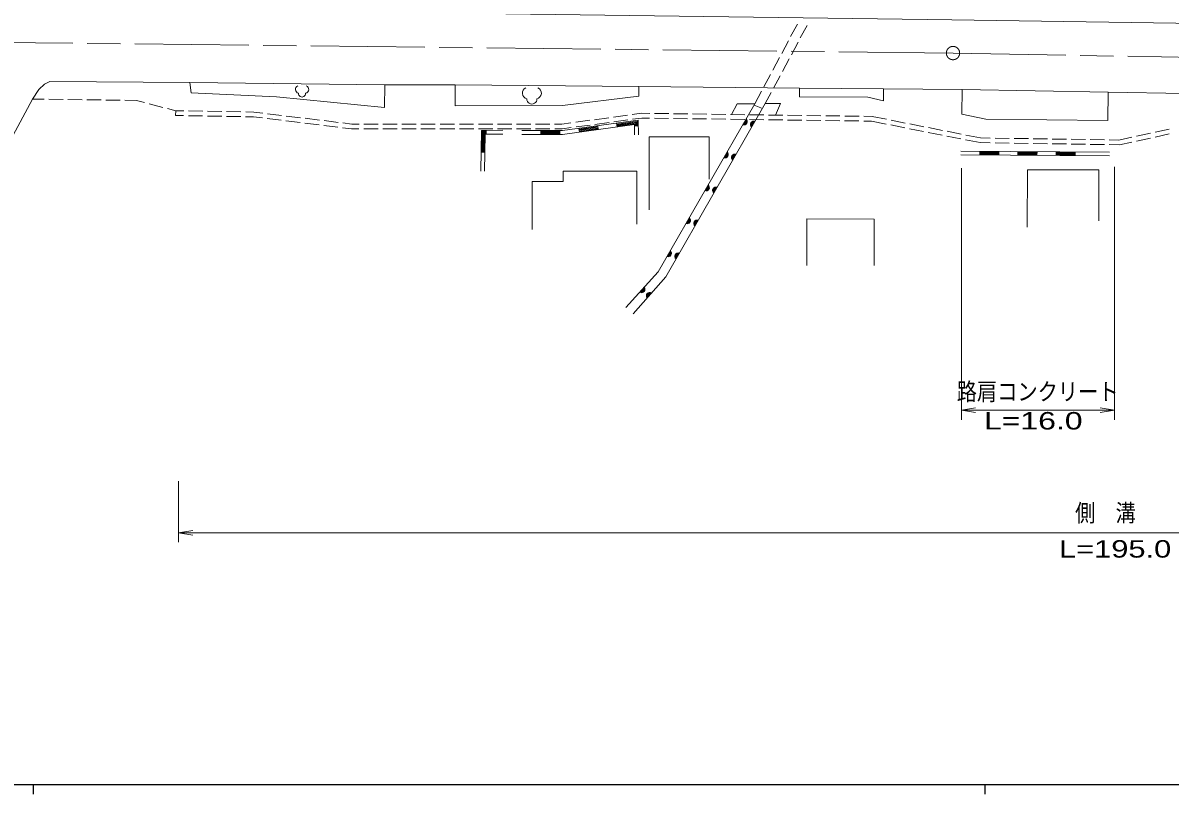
# Model space of a CAD drawing. Units: millimetres, scale not verified. Extents: x 40000 to 680000, y 20000 to 380000.
# Drawn here: x 166908 to 287454, y 204000 to 285094 of the extents above; entities that cross this region are included whole.
import ezdxf
from ezdxf.enums import TextEntityAlignment as Align

# ---------------------------------------------------------------- set-up
doc = ezdxf.new("R2010")
doc.units = ezdxf.units.MM
doc.header["$LTSCALE"] = 1000
doc.linetypes.add('CHAIN', pattern=[18.5, 12, -1.5, 3.5, -1.5])
for name, color, linetype, lineweight in [('M-BMK', 2, 'CHAIN', 13), ('M-STR-HTXT', 7, 'Continuous', 13), ('M-TTL-BAND', 7, 'Continuous', 25), ('M-WORK', 1, 'Continuous', 13)]:
    doc.layers.add(name, color=color, linetype=linetype, lineweight=lineweight)
doc.styles.add('ＭＳ Ｐゴシック', font='')
doc.styles.get('ＭＳ Ｐゴシック').set_extended_font_data('MS PGothic')

# ---------------------------------------------------------------- blocks, each defined once
blk = doc.blocks.new('open_arrow')
at = {"color": 0, "linetype": 'Continuous', "lineweight": -2}
blk.add_lwpolyline([(7.5, 1.25), (0, 0), (7.5, -1.25)], dxfattribs=at)

msp = doc.modelspace()

# ---------------------------------------------------------------- linework, layer by layer
at = {"layer": 'M-BMK'}
msp.add_line((264645, 281924), (162838, 283059), dxfattribs=at)
msp.add_lwpolyline([(365591, 280334), (331480, 280780), (295010, 281359), (264645, 281924)], dxfattribs=at)
msp.add_circle((264645, 281924), 700, dxfattribs=at)
at = {"layer": 'M-STR-HTXT'}
for p, q in [((265523, 269807), (265523, 243360)), ((281611, 269972), (281611, 243360)), ((265523, 244360), (281611, 244360)), ((183250, 236895), (183250, 230482)), ((183250, 231482), (378079, 231482))]:
    msp.add_line(p, q, dxfattribs=at)
at = {"layer": 'M-TTL-BAND'}
for p, q in [((40000, 205000), (579000, 205000)), ((168000, 205000), (168000, 204000)), ((268000, 205000), (268000, 204000))]:
    msp.add_line(p, q, dxfattribs=at)
at = {"layer": 'M-WORK'}
for p, q in [((247585, 283653), (248291, 284977)), ((249307, 284837), (248600, 283514)), ((246644, 281889), (247350, 283212)), ((248364, 283073), (247657, 281751)), ((245703, 280124), (246409, 281448)), ((247421, 281310), (246714, 279987)), ((244761, 278360), (245467, 279683)), ((246478, 279546), (245770, 278223)), ((243817, 276589), (244526, 277918)), ((245535, 277783), (244922, 276638)), ((167920, 277087), (169130, 277071)), ((169630, 277065), (171130, 277046)), ((171630, 277039), (173129, 277020)), ((173629, 277014), (175129, 276995)), ((175629, 276988), (177129, 276969)), ((177629, 276962), (178839, 276947)), ((178839, 276947), (179693, 276721)), ((180176, 276593), (181626, 276209)), ((182110, 276081), (182964, 275855)), ((244617, 276106), (243738, 276452)), ((182964, 275855), (182956, 275355)), ((182956, 275355), (183793, 275342)), ((182964, 275855), (183815, 275841)), ((184293, 275333), (185793, 275309)), ((184315, 275833), (185814, 275809)), ((186293, 275301), (187793, 275277)), ((186314, 275801), (187814, 275777)), ((188293, 275269), (189793, 275245)), ((188314, 275769), (189814, 275744)), ((190293, 275236), (191130, 275223)), ((190314, 275736), (191164, 275722)), ((191130, 275223), (192069, 275108)), ((191164, 275722), (192102, 275608)), ((192565, 275048), (194054, 274866)), ((192598, 275547), (194087, 275366)), ((194583, 275305), (196072, 275123)), ((196569, 275063), (198057, 274881)), ((223598, 273771), (231577, 274855)), ((224996, 274651), (226482, 274854)), ((226977, 274921), (228463, 275124)), ((228959, 275192), (230445, 275394)), ((228991, 274691), (230477, 274894)), ((230941, 275462), (231897, 275592)), ((230973, 274962), (231928, 275092)), ((231577, 274855), (231590, 273337)), ((231897, 275592), (232770, 275580)), ((231928, 275092), (232759, 275081)), ((233259, 275074), (234759, 275053)), ((233270, 275574), (234770, 275553)), ((235259, 275046), (236759, 275026)), ((235270, 275546), (236770, 275526)), ((237259, 275019), (238758, 274999)), ((237270, 275519), (238769, 275499)), ((239258, 274992), (240758, 274972)), ((239269, 275492), (240769, 275471)), ((241258, 274965), (242758, 274944)), ((241269, 275465), (242769, 275444)), ((243258, 274937), (244758, 274917)), ((243269, 275437), (244769, 275417)), ((245258, 274910), (246758, 274890)), ((245269, 275410), (246769, 275390)), ((247258, 274883), (248758, 274862)), ((247269, 275383), (248768, 275362)), ((249257, 274856), (250757, 274835)), ((249268, 275356), (250768, 275335)), ((251268, 275328), (252768, 275308)), ((253268, 275301), (254768, 275281)), ((255268, 275274), (256140, 275262)), ((256140, 275262), (257671, 274959)), ((258161, 274861), (259633, 274570)), ((194551, 274805), (196040, 274624)), ((196536, 274563), (198025, 274381)), ((198521, 274321), (200010, 274139)), ((198554, 274820), (200043, 274639)), ((200506, 274078), (201446, 273964)), ((200539, 274578), (201477, 274464)), ((201446, 273964), (202221, 273962)), ((201477, 274464), (202237, 274462)), ((202721, 273961), (204221, 273958)), ((202737, 274461), (204237, 274458)), ((204721, 273957), (206221, 273954)), ((204737, 274457), (206237, 274454)), ((206721, 273953), (208221, 273950)), ((206737, 274453), (208237, 274449)), ((208721, 273948), (210221, 273945)), ((208737, 274448), (210237, 274445)), ((210721, 273944), (211497, 273943)), ((210737, 274444), (211497, 274443)), ((211497, 274443), (212270, 274443)), ((211497, 273943), (212287, 273943)), ((212770, 274444), (214270, 274445)), ((212787, 273944), (214287, 273945)), ((214770, 274445), (216270, 274447)), ((214787, 273945), (216287, 273947)), ((215024, 269500), (215099, 273794)), ((215099, 273794), (217349, 273804)), ((215139, 271498), (215177, 273715)), ((215587, 273716), (215177, 273715)), ((215587, 273796), (215588, 273396)), ((216770, 274447), (218270, 274449)), ((216787, 273947), (218287, 273949)), ((218770, 274449), (220270, 274450)), ((218787, 273949), (220287, 273950)), ((219341, 273771), (223598, 273771)), ((220770, 274451), (222270, 274452)), ((220787, 273951), (222287, 273952)), ((221341, 273771), (221341, 273371)), ((221341, 273691), (223341, 273691)), ((222770, 274452), (223543, 274453)), ((222787, 273952), (223577, 273953)), ((223341, 273371), (223341, 273771)), ((223543, 274453), (224500, 274584)), ((223577, 273953), (224532, 274083)), ((223625, 273371), (231181, 274398)), ((225028, 274151), (226514, 274354)), ((225325, 274006), (225379, 273609)), ((225336, 273927), (227318, 274196)), ((225347, 273847), (227329, 274117)), ((225358, 273768), (227340, 274037)), ((225369, 273689), (227350, 273958)), ((227010, 274421), (228496, 274624)), ((227361, 273879), (227307, 274275)), ((229289, 274545), (229343, 274148)), ((229300, 274465), (231498, 274764)), ((231419, 274672), (229311, 274386)), ((229321, 274307), (231339, 274581)), ((231260, 274489), (229332, 274227)), ((231181, 274398), (231190, 273333)), ((231582, 274256), (231182, 274253)), ((231260, 274489), (231262, 274254)), ((231342, 274254), (231339, 274581)), ((231419, 274672), (231422, 274255)), ((231502, 274256), (231498, 274764)), ((251257, 274828), (252757, 274808)), ((253257, 274801), (254757, 274781)), ((255257, 274774), (256088, 274763)), ((256088, 274763), (257618, 274459)), ((258109, 274362), (259580, 274070)), ((260071, 273973), (261542, 273682)), ((260123, 274473), (261595, 274181)), ((262085, 274084), (263557, 273792)), ((264047, 273695), (265518, 273403)), ((285889, 273608), (287355, 273928)), ((215256, 273635), (215219, 271497)), ((215256, 273635), (215587, 273636)), ((215298, 271496), (215334, 273555)), ((215588, 273556), (215334, 273555)), ((215413, 273476), (215378, 271494)), ((215413, 273476), (215588, 273476)), ((215424, 269493), (215492, 273396)), ((215492, 273396), (217351, 273404)), ((219341, 273371), (223625, 273371)), ((221341, 273611), (223341, 273611)), ((221341, 273531), (223341, 273531)), ((221341, 273451), (223341, 273451)), ((262033, 273584), (263504, 273293)), ((263994, 273196), (265466, 272904)), ((265956, 272807), (267487, 272504)), ((266009, 273306), (267539, 273003)), ((267487, 272504), (268560, 272487)), ((267539, 273003), (268561, 272987)), ((269060, 272479), (270560, 272456)), ((269061, 272979), (270561, 272956)), ((271060, 272448), (272559, 272425)), ((271061, 272948), (272561, 272925)), ((273061, 272917), (274561, 272894)), ((275061, 272886), (276560, 272863)), ((277060, 272855), (278560, 272832)), ((279060, 272825), (280560, 272801)), ((281060, 272794), (282082, 272778)), ((282082, 272778), (283447, 273076)), ((282132, 272277), (283454, 272565)), ((283935, 273182), (285401, 273502)), ((283943, 272672), (285408, 272992)), ((285897, 273098), (287362, 273418)), ((215059, 271500), (215458, 271493)), ((265473, 271617), (281088, 271508)), ((267473, 271603), (267470, 271203)), ((267471, 271363), (269471, 271349)), ((267471, 271283), (269471, 271269)), ((267472, 271523), (269472, 271509)), ((267472, 271443), (269472, 271429)), ((269470, 271189), (269473, 271589)), ((271473, 271575), (271470, 271175)), ((271471, 271335), (273471, 271321)), ((271471, 271255), (273471, 271241)), ((271472, 271495), (273472, 271481)), ((271472, 271415), (273472, 271401)), ((273059, 272417), (274559, 272394)), ((273470, 271161), (273473, 271561)), ((275059, 272386), (276559, 272363)), ((275473, 271547), (275470, 271147)), ((275471, 271307), (277471, 271293)), ((275472, 271467), (277472, 271453)), ((275472, 271387), (277472, 271373)), ((277059, 272355), (278559, 272332)), ((277470, 271133), (277473, 271533)), ((279059, 272324), (280559, 272301)), ((281058, 272294), (282132, 272277)), ((265470, 271217), (281085, 271108)), ((275470, 271227), (277470, 271213)), ((249289, 259595), (249297, 264479))]:
    msp.add_line(p, q, dxfattribs=at)
for points in [[(565251, 267269), (565012, 267395), (555550, 270127), (544601, 272986), (535994, 274969), (527014, 276681), (517426, 278292), (505211, 279747), (493257, 280795), (482181, 281407), (473553, 281781), (466971, 281971), (442040, 282404), (414183, 283068), (390225, 283590), (377570, 283764), (365482, 283891), (331475, 284439), (295139, 284972), (264524, 285415), (162903, 286802), (61511, 288100)], [(160083, 258902), (162488, 267003), (167920, 277087), (168574, 278078), (169158, 278655), (169721, 278936), (184453, 278824), (204955, 278592), (212346, 278581), (231624, 278412), (248526, 278237), (257326, 278173), (265596, 278089), (280951, 277815), (289050, 277661)], [(204955, 278592), (204899, 276188), (193564, 277305), (184577, 277727), (184453, 278824)], [(231624, 278412), (231620, 277409), (223604, 276415), (212336, 276380), (212346, 278581)], [(257326, 278173), (257328, 276905), (255678, 277292), (248524, 277306), (248526, 278237)], [(280951, 277815), (280932, 274841), (268092, 274982), (265588, 275488), (265596, 278089)], [(230252, 255156), (233657, 258929), (243817, 276589)], [(244922, 276638), (234457, 258387), (231021, 254494)], [(243817, 276589), (241949, 276599), (241381, 275463)], [(245992, 275400), (246530, 276615), (244922, 276638)], [(232727, 265430), (232729, 273131), (239015, 273130), (239014, 268665)], [(231404, 263944), (231404, 269503), (223674, 269503), (223674, 268417), (220417, 268417), (220417, 263374)], [(272440, 263603), (272480, 269657), (279962, 269643), (279962, 264299)], [(249297, 264479), (256365, 264467), (256356, 259582)]]:
    msp.add_lwpolyline(points, dxfattribs=at)
for centre, radius, start, end in [((195955, 278108), 419, 113.44836, 257.2818), ((196517, 278108), 419, 282.7182, 66.55164), ((196236, 277676), 374, 176.52859, 3.47141), ((219985, 277713), 599, 113.44836, 257.2818), ((220788, 277713), 599, 282.7182, 66.55164), ((220387, 277096), 534, 176.52859, 3.47141), ((242679, 274721), 354, 248.88561, 51.29079), ((242679, 274721), 283, 251.10965, 49.06675), ((242679, 274721), 212, 254.85597, 45.32042), ((242679, 274721), 142, 262.5677, 37.60869), ((242679, 274721), 100, 272.88537, 27.29103), ((243716, 274425), 354, 68.965, 231.37018), ((243716, 274425), 283, 71.18904, 229.14614), ((243716, 274425), 212, 74.93537, 225.39982), ((243716, 274425), 142, 82.6471, 217.68809), ((243716, 274425), 100, 92.96476, 207.37043), ((240685, 271253), 354, 248.88561, 51.29079), ((240685, 271253), 283, 251.10965, 49.06675), ((240685, 271253), 212, 254.85597, 45.32042), ((240685, 271253), 142, 262.5677, 37.60869), ((240685, 271253), 100, 272.88537, 27.29103), ((241726, 270956), 354, 68.965, 231.37018), ((241726, 270956), 283, 71.18904, 229.14614), ((241726, 270956), 212, 74.93537, 225.39982), ((241726, 270956), 142, 82.6471, 217.68809), ((241726, 270956), 100, 92.96476, 207.37043), ((238690, 267786), 354, 248.88561, 51.29079), ((238690, 267786), 283, 251.10965, 49.06675), ((238690, 267786), 212, 254.85597, 45.32042), ((238690, 267786), 142, 262.5677, 37.60869), ((238690, 267786), 100, 272.88537, 27.29103), ((239736, 267486), 354, 68.965, 231.37018), ((239736, 267486), 283, 71.18904, 229.14614), ((239736, 267486), 212, 74.93537, 225.39982), ((239736, 267486), 142, 82.6471, 217.68809), ((239736, 267486), 100, 92.96476, 207.37043), ((236695, 264319), 354, 248.88561, 51.29079), ((236695, 264319), 283, 251.10965, 49.06675), ((236695, 264319), 212, 254.85597, 45.32042), ((236695, 264319), 142, 262.5677, 37.60869), ((236695, 264319), 100, 272.88537, 27.29103), ((237747, 264016), 354, 68.965, 231.37018), ((237747, 264016), 283, 71.18904, 229.14614), ((237747, 264016), 212, 74.93537, 225.39982), ((237747, 264016), 142, 82.6471, 217.68809), ((237747, 264016), 100, 92.96476, 207.37043), ((234701, 260852), 354, 248.88561, 51.29079), ((234701, 260852), 283, 251.10965, 49.06675), ((234701, 260852), 212, 254.85597, 45.32042), ((234701, 260852), 142, 262.5677, 37.60869), ((234701, 260852), 100, 272.88537, 27.29103), ((235757, 260546), 354, 68.965, 231.37018), ((235757, 260546), 283, 71.18904, 229.14614), ((235757, 260546), 212, 74.93537, 225.39982), ((235757, 260546), 142, 82.6471, 217.68809), ((235757, 260546), 100, 92.96476, 207.37043), ((231914, 257079), 354, 236.73308, 39.13826), ((231914, 257079), 283, 238.95712, 36.91422), ((231914, 257079), 212, 242.70345, 33.1679), ((231914, 257079), 142, 250.41518, 25.45617), ((231914, 257079), 100, 260.73284, 15.13851), ((232779, 256405), 354, 57.37375, 219.77892), ((232779, 256405), 283, 59.59778, 217.55488), ((232779, 256405), 212, 63.34411, 213.80856), ((232779, 256405), 142, 71.05584, 206.09683), ((232779, 256405), 100, 81.3735, 195.77917)]:
    msp.add_arc(centre, radius, start, end, dxfattribs=at)

# ---------------------------------------------------------------- block references
at = {"layer": 'M-STR-HTXT', "xscale": 200, "yscale": 200}
for p in [(265523, 244360), (183250, 231482)]:
    msp.add_blockref('open_arrow', p, dxfattribs=at)
at = {"layer": 'M-STR-HTXT', "xscale": 200, "yscale": 200, "rotation": 180}
msp.add_blockref('open_arrow', (281611, 244360), dxfattribs=at)

# ---------------------------------------------------------------- texts
at = {"layer": 'M-STR-HTXT', "style": 'ＭＳ Ｐゴシック'}
for s, width, p in [('路肩コンクリート', 0.85, (273536, 244857)), ('L=16.0', 1.4, (273080, 241792)), ('側\u3000溝', 0.85, (280665, 232103)), ('L=195.0', 1.35, (281682, 228317))]:
    msp.add_text(s, height=1833, dxfattribs=dict(at, width=width)).set_placement(p, align=Align.BOTTOM_CENTER)

doc.saveas('drawing.dxf')
